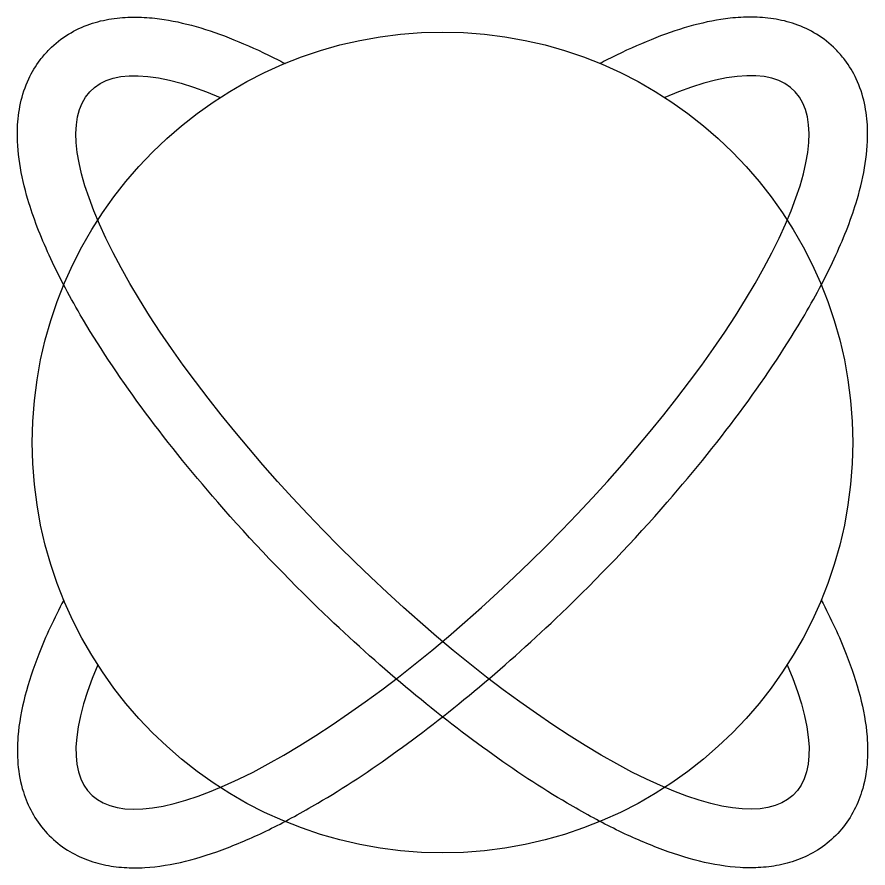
# Model space of a CAD drawing. Header units: millimetres. Extents: x 175 to 1049, y 117 to 1297.
# Drawn here: x 458.8 to 604, y 645.1 to 790.2 of the extents above; entities that cross this region are included whole.
import ezdxf

# ---------------------------------------------------------------- set-up
doc = ezdxf.new("R2010")
doc.units = ezdxf.units.MM

msp = doc.modelspace()

# ---------------------------------------------------------------- linework, layer by layer
msp.add_circle((531.374, 717.655), 70)
at = {"extrusion": (0, 0, -1)}
msp.add_ellipse((531.374, 717.655), major_axis=(-60, 60), ratio=0.2946278, start_param=2.5087401, end_param=6.9160378, dxfattribs=at)
msp.add_ellipse((531.374, 717.655), major_axis=(60, 60), ratio=0.2946278, start_param=2.5087401, end_param=6.9160378)
for points in [[(596.009, 690.779), (597.67, 687.609), (599.098, 684.532), (601.23, 679.114), (602.02, 676.743), (603.226, 672.084), (603.644, 669.797), (603.951, 665.942), (603.964, 664.373), (603.689, 661.215), (603.401, 659.622), (602.532, 656.857), (602.041, 655.68), (600.793, 653.414), (600.033, 652.327), (598.274, 650.345), (597.276, 649.453), (595.132, 647.931), (593.989, 647.302), (591.655, 646.303), (590.464, 645.932), (588.086, 645.402), (586.897, 645.241), (584.531, 645.085), (583.354, 645.088), (579.873, 645.293), (577.571, 645.677), (572.888, 646.825), (570.507, 647.592), (565.62, 649.469), (563.115, 650.58), (557.976, 653.123), (555.343, 654.555), (548.257, 658.724), (543.71, 661.713), (534.459, 668.373), (529.756, 672.044), (520.378, 679.914), (515.703, 684.113), (504.798, 694.564), (498.673, 700.979), (488.298, 712.882), (483.906, 718.345), (476.014, 729.091), (472.514, 734.372), (467.53, 742.923), (465.757, 746.303), (462.765, 752.844), (461.544, 756.004), (460.013, 761.158), (459.535, 763.201), (458.913, 767.257), (458.765, 769.272), (458.901, 772.696), (459.064, 774.096), (459.682, 776.9), (460.138, 778.305), (461.3, 780.793), (461.95, 781.887), (463.204, 783.547), (463.733, 784.156), (464.303, 784.726), (465.285, 785.708), (466.386, 786.569), (468.712, 787.993), (469.935, 788.559), (472.407, 789.421), (473.656, 789.719), (476.143, 790.106), (477.382, 790.196), (479.849, 790.213), (481.079, 790.141), (484.37, 789.773), (486.436, 789.36), (490.638, 788.235), (492.775, 787.522), (497.148, 785.823), (499.383, 784.837), (502.604, 783.265), (503.547, 782.788), (504.498, 782.29)], [(466.739, 690.779), (465.078, 687.609), (463.65, 684.532), (461.518, 679.114), (460.728, 676.743), (459.522, 672.084), (459.104, 669.797), (458.798, 665.942), (458.785, 664.373), (459.059, 661.215), (459.348, 659.622), (460.216, 656.857), (460.707, 655.68), (461.956, 653.414), (462.715, 652.327), (464.474, 650.345), (465.473, 649.453), (467.616, 647.931), (468.759, 647.302), (471.093, 646.303), (472.284, 645.932), (474.663, 645.402), (475.851, 645.241), (478.217, 645.085), (479.394, 645.088), (482.875, 645.293), (485.177, 645.677), (489.86, 646.825), (492.242, 647.592), (497.129, 649.469), (499.634, 650.58), (504.772, 653.123), (507.405, 654.555), (514.491, 658.724), (519.038, 661.713), (528.289, 668.373), (532.992, 672.044), (542.37, 679.914), (547.045, 684.113), (557.95, 694.564), (564.075, 700.979), (574.45, 712.882), (578.842, 718.345), (586.734, 729.091), (590.234, 734.372), (595.218, 742.923), (596.991, 746.303), (599.983, 752.844), (601.204, 756.004), (602.735, 761.158), (603.213, 763.201), (603.836, 767.257), (603.983, 769.272), (603.848, 772.696), (603.684, 774.096), (603.067, 776.9), (602.611, 778.305), (601.448, 780.793), (600.798, 781.887), (599.545, 783.547), (599.015, 784.156), (598.445, 784.726), (597.463, 785.708), (596.363, 786.569), (594.037, 787.993), (592.814, 788.559), (590.342, 789.421), (589.092, 789.719), (586.605, 790.106), (585.367, 790.196), (582.899, 790.213), (581.669, 790.141), (578.379, 789.773), (576.313, 789.36), (572.11, 788.235), (569.973, 787.522), (565.601, 785.823), (563.365, 784.837), (560.145, 783.265), (559.202, 782.788), (558.251, 782.29)]]:
    msp.add_open_spline(points, degree=3, knots=[2.3854058, 2.3854058, 2.3854058, 2.3854058, 2.5463795, 2.5463795, 2.6776449, 2.6776449, 2.8089103, 2.8089103, 2.8989616, 2.8989616, 2.9890129, 2.9890129, 3.0565335, 3.0565335, 3.124054, 3.124054, 3.1915746, 3.1915746, 3.2590951, 3.2590951, 3.3266157, 3.3266157, 3.3941362, 3.3941362, 3.4616568, 3.4616568, 3.5939927, 3.5939927, 3.7263287, 3.7263287, 3.8586647, 3.8586647, 3.9910006, 3.9910006, 4.2074623, 4.2074623, 4.423924, 4.423924, 4.6403857, 4.6403857, 4.9411371, 4.9411371, 5.1916664, 5.1916664, 5.4421957, 5.4421957, 5.613708, 5.613708, 5.7852203, 5.7852203, 5.9013445, 5.9013445, 6.0174687, 6.0174687, 6.0970624, 6.0970624, 6.1766561, 6.1766561, 6.2421731, 6.2421731, 6.2831853, 6.2831853, 6.2831853, 6.3538573, 6.3538573, 6.4245293, 6.4245293, 6.4952014, 6.4952014, 6.5658734, 6.5658734, 6.6365454, 6.6365454, 6.7547253, 6.7547253, 6.8729052, 6.8729052, 6.9910851, 6.9910851, 7.0393689, 7.0393689, 7.0393689, 7.0393689])

doc.saveas('drawing.dxf')
